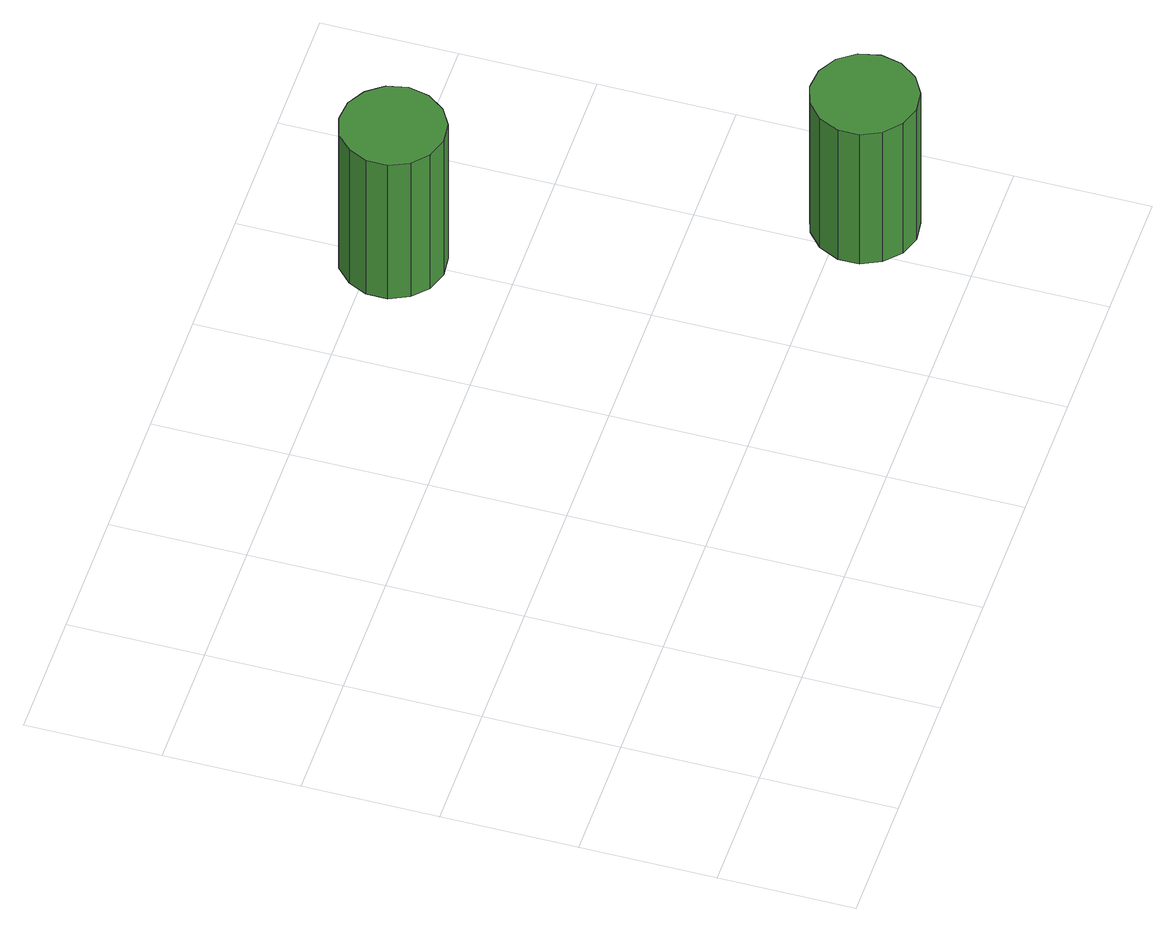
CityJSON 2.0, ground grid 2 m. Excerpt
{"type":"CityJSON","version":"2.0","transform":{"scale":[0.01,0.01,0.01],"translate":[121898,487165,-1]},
"CityObjects":{
"tree1":{"type":"SolitaryVegetationObject","attributes":{"function":"something"}},
"tree2":{"type":"SolitaryVegetationObject","attributes":{"function":"something"},"geometry":[{"type":"MultiSurface","lod":"1","boundaries":[[[0,1,2,3,4,5,6,7,8,9,10,11,12,13,14]],[[15,16,17,18,19,20,21,22,23,24,25,26,27,28,29]],[[0,29,28,1]],[[1,28,27,2]],[[2,27,26,3]],[[3,26,25,4]],[[4,25,24,5]],[[5,24,23,6]],[[6,23,22,7]],[[7,22,21,8]],[[8,21,20,9]],[[9,20,19,10]],[[10,19,18,11]],[[11,18,17,12]],[[12,17,16,13]],[[13,16,15,14]],[[14,15,29,0]]]}]},
"tree3":{"type":"SolitaryVegetationObject","attributes":{"function":"something"},"geometry":[{"type":"MultiSurface","lod":"1","boundaries":[[[30,31,32,33,34,35,36,37,38,39,40,41,42,43,44]],[[45,46,47,48,49,50,51,52,53,54,55,56,57,58,59]],[[30,59,58,31]],[[31,58,57,32]],[[32,57,56,33]],[[33,56,55,34]],[[34,55,54,35]],[[35,54,53,36]],[[36,53,52,37]],[[37,52,51,38]],[[38,51,50,39]],[[39,50,49,40]],[[40,49,48,41]],[[41,48,47,42]],[[42,47,46,43]],[[43,46,45,44]],[[44,45,59,30]]]}]}
},
"vertices":[
[876,773,326],[869,804,326],[850,829,326],[823,845,326],[791,848,326],[761,839,326],[738,817,326],[725,789,326],[725,757,326],[738,728,326],[761,707,326],[791,697,326],[823,700,326],[850,716,326],[869,742,326],[869,742,60],[850,716,60],[823,700,60],[791,697,60],[761,707,60],[738,728,60],[725,757,60],[725,789,60],[738,817,60],[761,839,60],[791,848,60],[823,845,60],[850,829,60],[869,804,60],[876,773,60],
[1132,170,318],[1125,202,318],[1106,228,318],[1078,244,318],[1046,247,318],[1016,237,318],[992,216,318],[978,186,318],[978,154,318],[992,125,318],[1016,103,318],[1046,93,318],[1078,97,318],[1106,113,318],[1125,139,318],[1125,139,60],[1106,113,60],[1078,97,60],[1046,93,60],[1016,103,60],[992,125,60],[978,154,60],[978,186,60],[992,216,60],[1016,237,60],[1046,247,60],[1078,244,60],[1106,228,60],[1125,202,60],[1132,170,60]
]}
